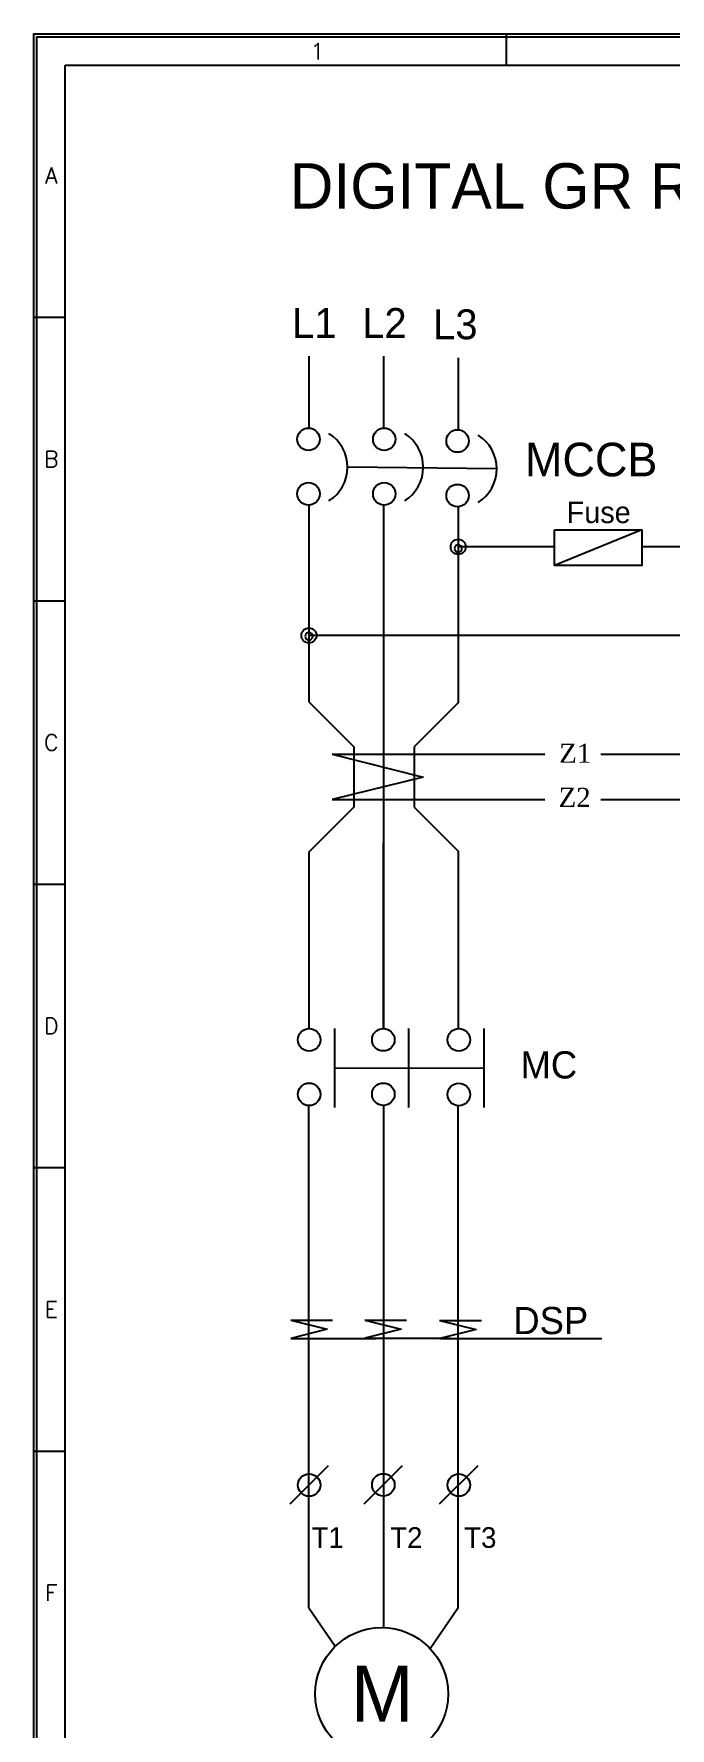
# Model space of a CAD drawing. Header units: millimetres. Extents: x 29 to 409, y 30 to 301.
# Drawn here: x 29.4 to 96.7, y 120.4 to 299.7 of the extents above; entities that cross this region are included whole.
import ezdxf
from ezdxf.enums import TextEntityAlignment as Align

# ---------------------------------------------------------------- set-up
doc = ezdxf.new("R2010")
doc.units = ezdxf.units.MM
for name, color, linetype in [('20', 2, 'Continuous'), ('30', 3, 'Continuous'), ('4', 133, 'Continuous'), ('70', 7, 'Continuous'), ('ASHADE', 7, 'Continuous')]:
    doc.layers.add(name, color=color, linetype=linetype)
doc.styles.add('ghs', font='NGULIM.TTF')
doc.styles.add('HCM', font='batang.ttc')
doc.styles.add('SIMPLEX', font='SIMPLEX')

msp = doc.modelspace()

# ---------------------------------------------------------------- linework, layer by layer
for p, q in [((61.21, 190.29), (77.04, 190.28)), ((60.55, 148.18), (56.48, 144.12)), ((68.38, 148.19), (64.32, 144.13)), ((76.38, 148.18), (72.31, 144.12))]:
    msp.add_line(p, q)
at = {"layer": '20', "color": 7}
for p, q in [((32.71, 57.74), (32.71, 296.44)), ((32.71, 296.44), (406.11, 296.44))]:
    msp.add_line(p, q, dxfattribs=at)
at = {"layer": '30', "color": 7}
for p, q in [((79.41, 296.44), (79.41, 299.74)), ((29.41, 269.74), (32.71, 269.74)), ((29.41, 239.74), (32.71, 239.74)), ((29.41, 209.74), (32.71, 209.74)), ((29.41, 179.74), (32.71, 179.74)), ((29.41, 149.74), (32.71, 149.74))]:
    msp.add_line(p, q, dxfattribs=at)
at = {"layer": '4', "color": 0}
for p, q in [((58.52, 229.04), (63.27, 224.29)), ((74.32, 228.94), (69.67, 224.29)), ((63.27, 224.29), (63.27, 217.89)), ((69.67, 224.29), (69.67, 217.89)), ((60.96, 223.49), (70.62, 221.08)), ((70.62, 221.08), (60.97, 218.69)), ((63.27, 217.89), (58.52, 213.13)), ((69.67, 217.89), (74.32, 213.23)), ((56.59, 163.59), (60.45, 162.63)), ((64.42, 163.6), (68.28, 162.64)), ((72.35, 163.57), (76.22, 162.6)), ((60.45, 162.63), (56.59, 161.67)), ((68.28, 162.64), (64.42, 161.68)), ((76.22, 162.6), (72.36, 161.65))]:
    msp.add_line(p, q, dxfattribs=at)
for centre in [(74.32, 245.45), (58.52, 236.07)]:
    msp.add_circle(centre, 0.8, dxfattribs=at)
at = {"layer": '70', "color": 7}
for points in [[(409.41, 29.74), (29.41, 29.74), (29.41, 299.74), (409.41, 299.74)], [(409.11, 30.04), (29.71, 30.04), (29.71, 299.44), (409.11, 299.44)]]:
    msp.add_lwpolyline(points, close=True, dxfattribs=at)
at = {"layer": 'ASHADE', "ltscale": 2}
for p, q in [((58.52, 265.63), (58.52, 258.01)), ((66.42, 265.63), (66.42, 258.01)), ((74.32, 265.46), (74.32, 257.83)), ((78.39, 253.71), (62.61, 253.88)), ((58.52, 249.86), (58.52, 229.04)), ((66.42, 249.87), (66.42, 194.45)), ((74.32, 249.69), (74.32, 228.94)), ((93.73, 247.26), (84.52, 243.48)), ((84.52, 245.45), (74.32, 245.45)), ((100.66, 245.45), (93.73, 245.45)), ((84.52, 236.07), (58.52, 236.07)), ((100.66, 236.07), (84.52, 236.07)), ((66.42, 194.47), (66.42, 214.12)), ((74.32, 213.23), (74.32, 194.45)), ((61.21, 194.47), (61.21, 186.1)), ((69.04, 194.47), (69.04, 186.1)), ((77.04, 194.47), (77.04, 186.1)), ((66.42, 186.32), (66.42, 131.07)), ((58.52, 133.16), (61.31, 129.09)), ((74.32, 133.15), (71.36, 128.83))]:
    msp.add_line(p, q, dxfattribs=at)
at = {"layer": 'ASHADE'}
for p, q in [((60.96, 223.49), (83.47, 223.49)), ((89.41, 223.49), (131.04, 223.49)), ((60.97, 218.69), (83.47, 218.69)), ((89.41, 218.69), (136.84, 218.69)), ((58.55, 194.46), (58.55, 213.17)), ((58.52, 133.16), (58.52, 186.31)), ((74.32, 133.15), (74.32, 186.31)), ((56.59, 163.59), (61.02, 163.59)), ((64.42, 163.6), (68.85, 163.6)), ((72.35, 163.57), (76.79, 163.57)), ((56.59, 161.67), (65.59, 161.67)), ((64.42, 161.68), (73.42, 161.68)), ((72.36, 161.65), (89.52, 161.65))]:
    msp.add_line(p, q, dxfattribs=at)
msp.add_lwpolyline([(84.52, 247.26), (93.73, 247.26), (93.73, 243.48), (84.52, 243.48)], close=True, dxfattribs=at)
at = {"layer": 'ASHADE', "ltscale": 2}
for centre, radius in [((58.48, 256.83), 1.19), ((66.49, 256.83), 1.19), ((74.25, 256.65), 1.19), ((58.48, 251.05), 1.19), ((66.49, 251.05), 1.19), ((74.25, 250.87), 1.19), ((58.55, 193.27), 1.19), ((66.39, 193.28), 1.19), ((74.38, 193.27), 1.19), ((58.55, 187.5), 1.19), ((66.39, 187.51), 1.19), ((74.38, 187.49), 1.19), ((58.55, 146.15), 1.19), ((66.39, 146.16), 1.19), ((74.38, 146.15), 1.19), ((66.21, 124.04), 7.03)]:
    msp.add_circle(centre, radius, dxfattribs=at)
for centre, radius, start, end in [((58.39, 253.88), 4.22, 302.2219, 57.7781), ((66.4, 253.88), 4.22, 302.2219, 57.7781), ((74.17, 253.71), 4.22, 302.2219, 57.7781), ((74.32, 245.27), 0.395, 0, 180), ((74.32, 245.27), 0.395, 180, 0), ((58.52, 235.98), 0.395, 0, 180), ((58.52, 235.98), 0.395, 180, 0)]:
    msp.add_arc(centre, radius, start, end, dxfattribs=at)

# ---------------------------------------------------------------- texts
at = {"layer": '30', "color": 7, "style": 'SIMPLEX'}
for s, p in [('1', (59.41, 297.89)), ('A', (31.26, 284.74)), ('B', (31.26, 254.74)), ('C', (31.26, 224.74)), ('D', (31.26, 194.74)), ('E', (31.26, 164.74)), ('F', (31.26, 134.74))]:
    msp.add_text(s, height=1.7, dxfattribs=at).set_placement(p, align=Align.MIDDLE)
at = {"layer": 'ASHADE', "ltscale": 2, "style": 'ghs'}
for s, height, p in [('DIGITAL GR Relay ZCT -200/1.5mA,', 4.8, (56.47, 281.25)), ('L2', 3.161, (64.16, 267.56)), ('L1', 3.161, (56.74, 267.56)), ('L3', 3.161, (71.66, 267.42)), ('MCCB', 3.556, (81.39, 252.91)), ('Fuse', 2.276, (85.8, 247.96)), ('MC', 2.881, (80.91, 189.18)), ('DSP', 2.881, (80.15, 162.12)), ('T1', 2.185, (58.8, 139.5)), ('T2', 2.185, (67.12, 139.5)), ('T3', 2.185, (74.95, 139.5)), ('M', 5.93, (62.96, 121.11))]:
    msp.add_text(s, height=height, dxfattribs=at).set_placement(p)
at = {"layer": 'ASHADE', "style": 'HCM'}
for s, p in [('Z1', (85, 222.59)), ('Z2', (84.94, 217.92))]:
    msp.add_text(s, height=2.024, dxfattribs=at).set_placement(p)

doc.saveas('drawing.dxf')
